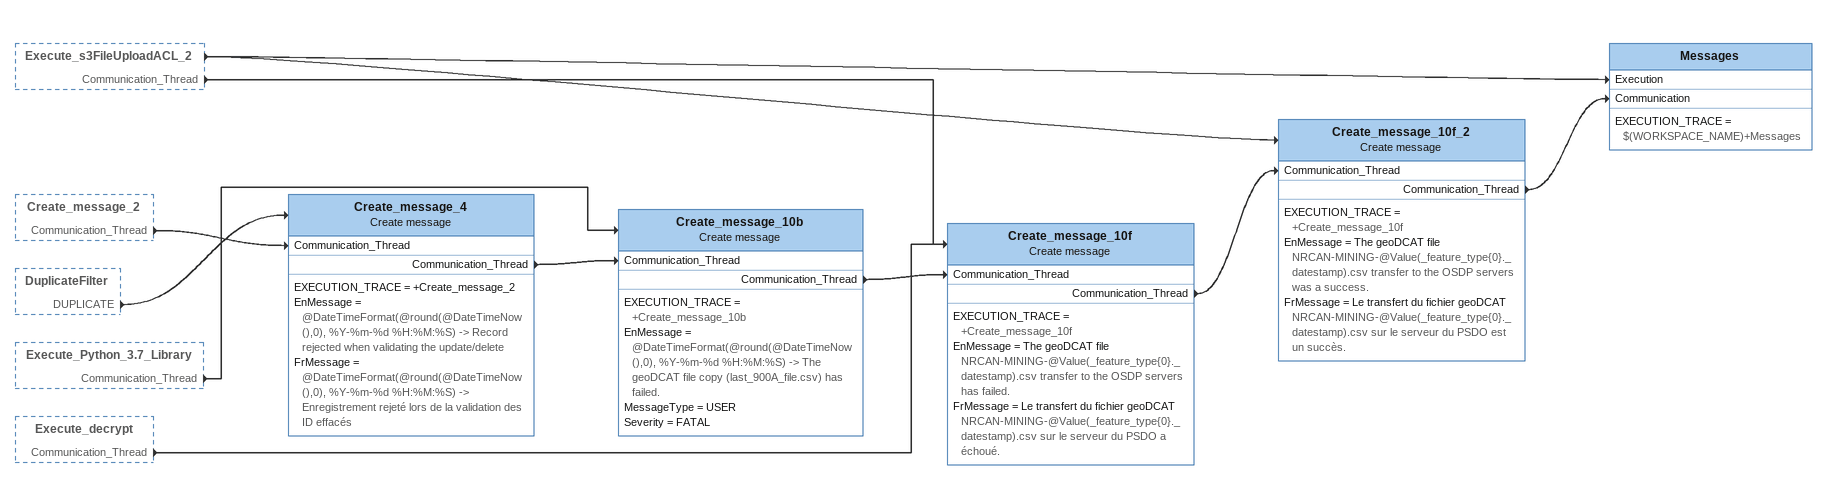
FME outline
Execute_s3FileUploadACL_2 [outside]
    -> Messages [Execution]
    -> Create_message_10f_2
    Communication_Thread -> Create_message_10f
Create_message_2 [outside]
    Communication_Thread -> Create_message_4 [Communication_Thread]
DuplicateFilter [outside]
    DUPLICATE -> Create_message_4
Execute_Python_3.7_Library [outside]
    Communication_Thread -> Create_message_10b
Execute_decrypt [outside]
    Communication_Thread -> Create_message_10f
Create_message_4: Create message
    EXECUTION_TRACE = +Create_message_2
    EnMessage = @DateTimeFormat(@round(@DateTimeNow(),0), %Y-%m-%d %H:%M:%S) -> Record rejected when validating the update/delete
    FrMessage = @DateTimeFormat(@round(@DateTimeNow(),0), %Y-%m-%d %H:%M:%S) -> Enregistrement rejeté lors de la validation des ID effacés
    Communication_Thread -> Create_message_10b [Communication_Thread]
Create_message_10b: Create message
    EXECUTION_TRACE = +Create_message_10b
    EnMessage = @DateTimeFormat(@round(@DateTimeNow(),0), %Y-%m-%d %H:%M:%S) -> The geoDCAT file copy (last_900A_file.csv) has failed.
    MessageType = USER
    Severity = FATAL
    Communication_Thread -> Create_message_10f [Communication_Thread]
Create_message_10f: Create message
    EXECUTION_TRACE = +Create_message_10f
    EnMessage = The geoDCAT file NRCAN-MINING-@Value(_feature_type{0}._datestamp).csv transfer to the OSDP servers has failed.
    FrMessage = Le transfert du fichier geoDCAT NRCAN-MINING-@Value(_feature_type{0}._datestamp).csv sur le serveur du PSDO a échoué.
    Communication_Thread -> Create_message_10f_2 [Communication_Thread]
Create_message_10f_2: Create message
    EXECUTION_TRACE = +Create_message_10f
    EnMessage = The geoDCAT file NRCAN-MINING-@Value(_feature_type{0}._datestamp).csv transfer to the OSDP servers was a success.
    FrMessage = Le transfert du fichier geoDCAT NRCAN-MINING-@Value(_feature_type{0}._datestamp).csv sur le serveur du PSDO est un succès.
    Communication_Thread -> Messages [Communication]
Messages
    EXECUTION_TRACE = $(WORKSPACE_NAME)+Messages
